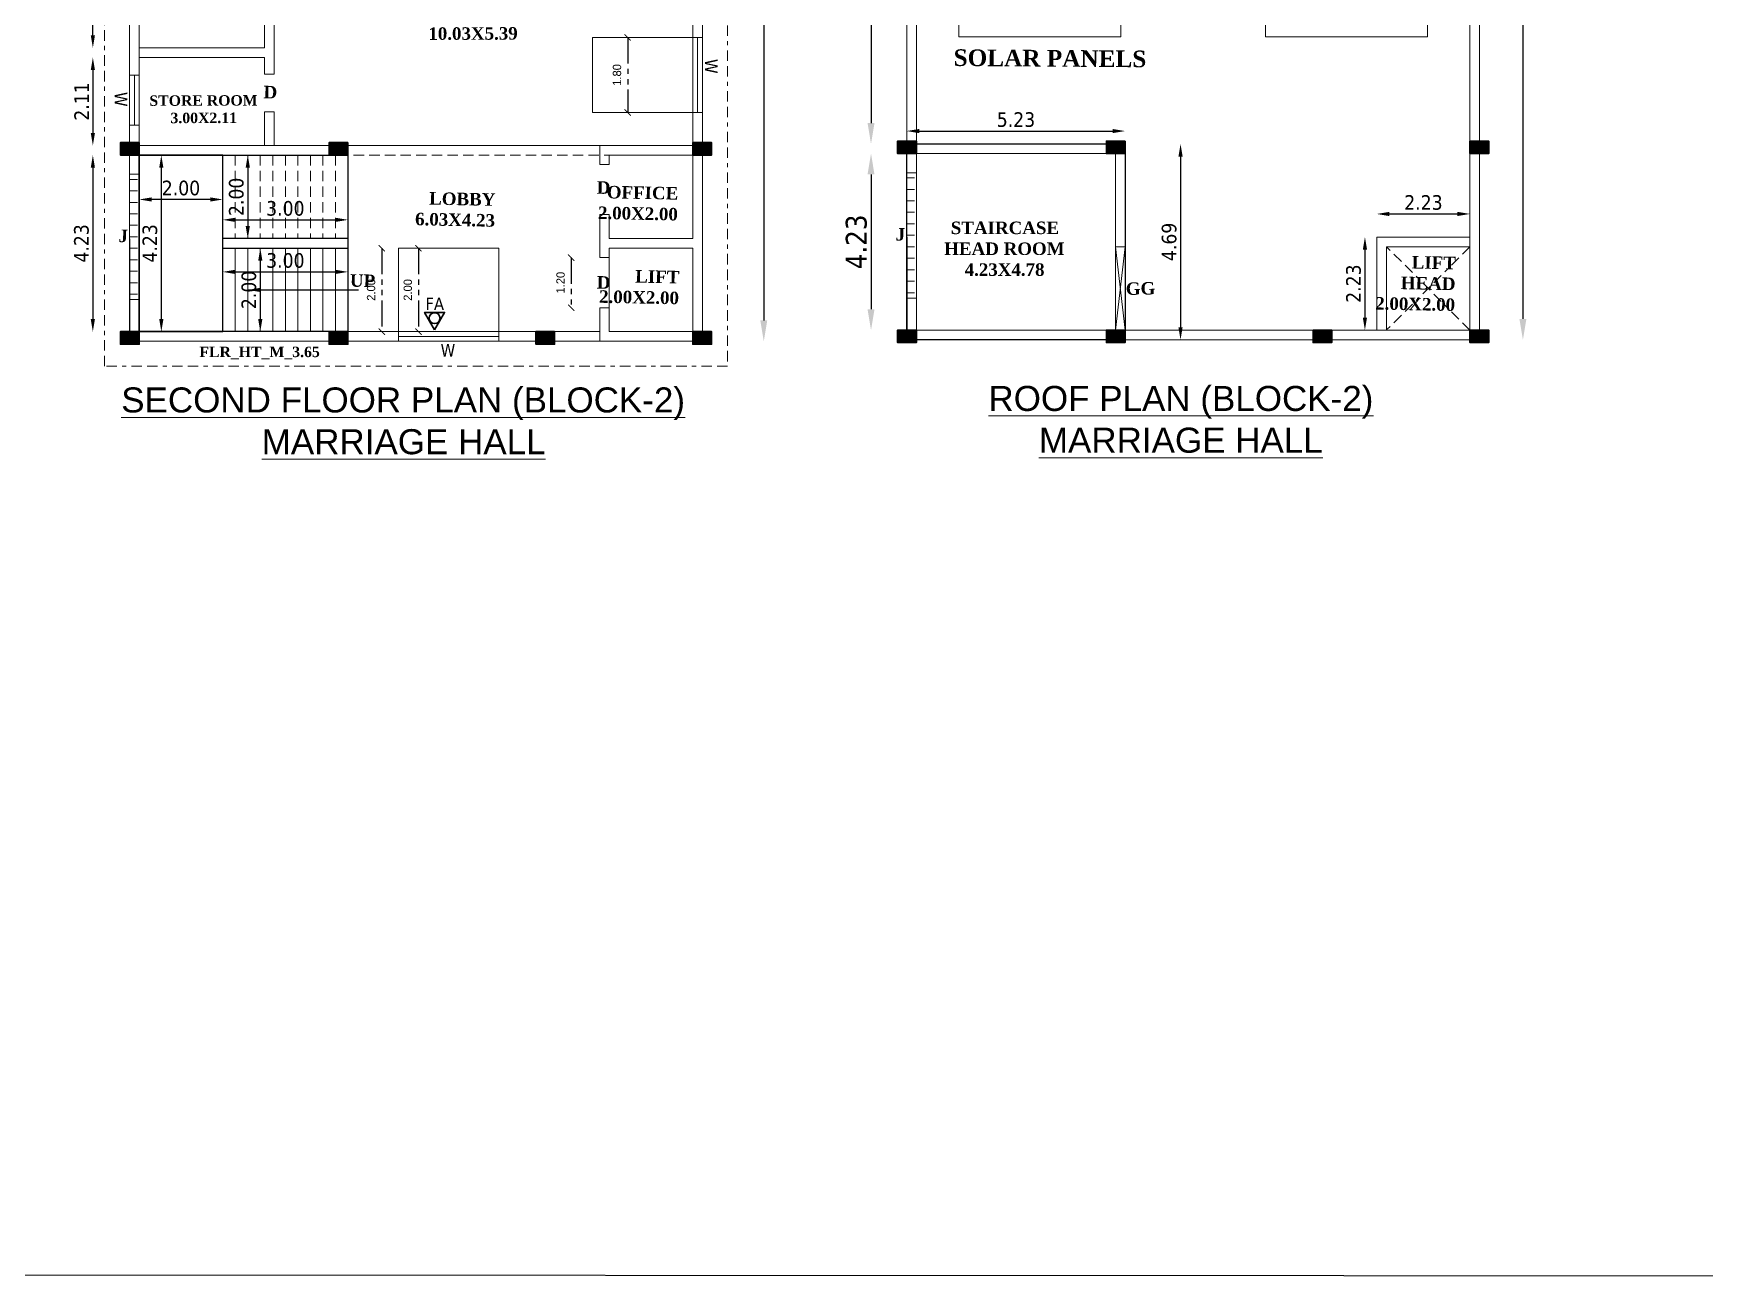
# Model space of a CAD drawing. Header units: metres. Extents: x -44 to 239, y -4 to 219.
# Drawn here: x 119.04 to 159.07, y -3.67 to 26.14 of the extents above; entities that cross this region are included whole.
import ezdxf

# ---------------------------------------------------------------- set-up
doc = ezdxf.new("R2010")
doc.units = ezdxf.units.M
doc.header["$MEASUREMENT"] = 0
for name, pattern in [('001- GROUND FLOOR PLAN$0$HIDDEN', [0.375, 0.25, -0.125]), ('BORDER2', [0.875, 0.25, -0.125, 0.25, -0.125, 0, -0.125]), ('HIDDEN2', [4.7625, 3.175, -1.5875]), ('PHANTOM2', [1.25, 0.625, -0.125, 0.125, -0.125, 0.125, -0.125])]:
    doc.linetypes.add(name, pattern=pattern)
for name, color, linetype in [('0 @ 1', 7, 'Continuous'), ('BLK_2_FLR_2_BLT_UP_AREA', 8, 'Continuous'), ('BLK_2_FLR_2_CARPET_AREA', 8, 'Continuous'), ('BLK_2_FLR_2_EXIT_WIDTH_DOOR', 2, 'Continuous'), ('BLK_2_FLR_2_ROOF_AREA', 54, 'Continuous'), ('BLK_2_FLR_2_STAIR_1', 7, 'Continuous'), ('BLK_2_FLR_2_STAIR_1_FLIGHT_1', 7, 'Continuous'), ('BLK_2_FLR_2_STAIR_1_FLIGHT_1 @ 1', 7, 'Continuous'), ('BLK_2_FLR_2_STAIR_1_FLIGHT_2', 7, 'Continuous'), ('BLK_2_FLR_2_STAIR_1_FLIGHT_2 @ 1', 7, 'Continuous'), ('BLK_2_FLR_2_STAIR_1_LANDING_1', 7, 'Continuous'), ('BLK_2_FLR_2_STAIR_1_LANDING_1 @ 1', 7, 'Continuous'), ('BLK_2_STAIR_HEADROOM', 7, 'Continuous'), ('BLK_2_STAIR_HEADROOM @ 1', 7, 'Continuous'), ('L', 7, 'Continuous'), ('SHEET_1', 6, 'Continuous')]:
    doc.layers.add(name, color=color, linetype=linetype)
for name, color, linetype, lineweight in [('A-Column RCC', 6, 'Continuous', 30), ('A-Hatch Concrete-TC', 253, 'Continuous', 0), ('BLK_2_FLR_0_LIFT_2', 30, 'Continuous', 0), ('BLK_2_FLR_2_ROOM_1', 2, 'Continuous', 0), ('BLK_2_FLR_2_ROOM_1_LIGHT_VENTILATION_1', 232, 'Continuous', 0), ('FLOOR01', 7, 'Continuous', 30), ('SOLAR_PANEL', 3, 'Continuous', 0)]:
    doc.layers.add(name, color=color, linetype=linetype, lineweight=lineweight)
doc.styles.add('CODE', font='tahoma.ttf')
doc.styles.add('MtXpl_Times_New_Roma', font='timesbd.ttf')
doc.styles.add('PROJECT', font='timesbd.ttf', dxfattribs={"height": 60})
doc.styles.get("Standard").update_dxf_attribs({"font": 'arial.ttf'})
doc.styles.add('USA TEXT', font='GOTHIC.TTF')
doc.dimstyles.new('1-100-ED', dxfattribs={"dimtxt": 0.2, "dimasz": 0.15, "dimexe": 0.18, "dimexo": 0.0625, "dimgap": 0.15, "dimtad": 1, "dimzin": 0, "dimdsep": 46, "dimtxsty": 'USA TEXT', "dimblk": 'ARCHTICK', "dimcen": 0.1, "dimse1": 1, "dimse2": 1, "dimclrd": 256, "dimclrt": 256, "dimadec": 0, "dimazin": 0, "dimtfac": 1, "dimtofl": 0, "dimtmove": 0, "dimatfit": 3, "dimldrblk": 'ARCHTICK', "dimfxl": 0, "dimtolj": 1, "dimtzin": 0, "dimarcsym": 0})
doc.dimstyles.new('OUTER', dxfattribs={"dimscale": 0, "dimtxt": 0.35, "dimasz": 0.3, "dimexe": 0.18, "dimexo": 0.0625, "dimgap": 0.09, "dimtad": 1, "dimzin": 0, "dimdsep": 46, "dimtxsty": 'CODE', "dimcen": 0.09, "dimse1": 1, "dimse2": 1, "dimclrd": 256, "dimclrt": 1, "dimadec": 0, "dimazin": 0, "dimtfac": 1, "dimtofl": 0, "dimtmove": 2, "dimatfit": 3, "dimfxl": 0, "dimtolj": 1, "dimtzin": 0, "dimarcsym": 0})

# ---------------------------------------------------------------- blocks, each defined once
blk = doc.blocks.new('cq')
at = {"layer": 'A-Hatch Concrete-TC'}
h = blk.add_hatch(dxfattribs=at)
h.set_pattern_fill('ANSI31', scale=0.01, angle=90)
h.set_pattern_definition([(135, (0, 0), (-0.00088388347648, -0.00088388347648), [])])
h.paths.add_polyline_path([(8280.033, -864.633), (8280.033, -864.333), (8279.583, -864.333), (8279.583, -864.633)])
at = {"layer": 'A-Column RCC', "color": 7}
blk.add_lwpolyline([(8280.033, -864.633), (8280.033, -864.333), (8279.583, -864.333), (8279.583, -864.633)], close=True, dxfattribs=at)
blk = doc.blocks.new('*D1026')
at = {"lineweight": -2, "ltscale": 2}
blk.add_line((136.532, 69.481), (136.532, 19.264), dxfattribs=at)
at = {"ltscale": 2}
for points in [[(136.449, 69.481), (136.615, 69.481), (136.532, 69.981)], [(136.449, 19.264), (136.615, 19.264), (136.532, 18.764)]]:
    blk.add_solid(points, dxfattribs=at)
at = {"layer": 'Defpoints', "color": 0, "ltscale": 2}
for p in [(129.665, 69.981), (129.075, 18.764), (136.532, 18.764)]:
    blk.add_point(p, dxfattribs=at)
at = {"color": 1, "lineweight": 20, "ltscale": 2, "insert": (136.182, 44.373), "char_height": 0.5, "attachment_point": 5, "rotation": 90, "style": 'CODE'}
blk.add_mtext('\\A1;51.22', dxfattribs=at)
blk = doc.blocks.new('*D1028')
at = {"lineweight": -2}
blk.add_line((120.461, 25.264), (120.461, 23.754), dxfattribs=at)
for points in [[(120.411, 25.264), (120.511, 25.264), (120.461, 25.564)], [(120.411, 23.754), (120.511, 23.754), (120.461, 23.454)]]:
    blk.add_solid(points)
at = {"layer": 'Defpoints', "color": 0}
for p in [(121.572, 25.564), (120.461, 23.454), (121.572, 23.454)]:
    blk.add_point(p, dxfattribs=at)
at = {"color": 1, "lineweight": 20, "insert": (120.193, 24.509), "char_height": 0.35, "attachment_point": 5, "rotation": 90, "style": 'CODE'}
blk.add_mtext('\\A1;2.11', dxfattribs=at)
blk = doc.blocks.new('*D1029')
at = {"lineweight": -2}
blk.add_line((120.461, 26.094), (120.461, 28.359), dxfattribs=at)
for points in [[(120.411, 28.359), (120.511, 28.359), (120.461, 28.659)], [(120.411, 26.094), (120.511, 26.094), (120.461, 25.794)]]:
    blk.add_solid(points)
at = {"layer": 'Defpoints', "color": 0}
for p in [(120.461, 28.659), (121.572, 28.659), (121.572, 25.794)]:
    blk.add_point(p, dxfattribs=at)
at = {"color": 1, "lineweight": 20, "insert": (120.188, 27.227), "char_height": 0.35, "attachment_point": 5, "rotation": 90, "style": 'CODE'}
blk.add_mtext('\\A1;2.87', dxfattribs=at)
blk = doc.blocks.new('*D1054')
at = {"lineweight": -2}
blk.add_line((120.461, 22.924), (120.461, 19.294), dxfattribs=at)
for points in [[(120.411, 22.924), (120.511, 22.924), (120.461, 23.224)], [(120.411, 19.294), (120.511, 19.294), (120.461, 18.994)]]:
    blk.add_solid(points)
at = {"layer": 'Defpoints', "color": 0}
for p in [(121.342, 23.224), (120.461, 18.994), (121.342, 18.994)]:
    blk.add_point(p, dxfattribs=at)
at = {"color": 1, "lineweight": 20, "insert": (120.189, 21.109), "char_height": 0.35, "attachment_point": 5, "rotation": 90, "style": 'CODE'}
blk.add_mtext('\\A1;4.23', dxfattribs=at)
blk = doc.blocks.new('*D1056')
at = {"lineweight": -2, "ltscale": 2}
blk.add_line((154.716, 69.517), (154.716, 19.3), dxfattribs=at)
at = {"ltscale": 2}
for points in [[(154.633, 69.517), (154.8, 69.517), (154.716, 70.017)], [(154.633, 19.3), (154.8, 19.3), (154.716, 18.8)]]:
    blk.add_solid(points, dxfattribs=at)
at = {"layer": 'Defpoints', "color": 0, "ltscale": 2}
for p in [(153.678, 70.017), (147.691, 18.8), (154.716, 18.8)]:
    blk.add_point(p, dxfattribs=at)
at = {"color": 1, "lineweight": 20, "ltscale": 2, "insert": (154.366, 44.409), "char_height": 0.5, "attachment_point": 5, "rotation": 90, "style": 'CODE'}
blk.add_mtext('\\A1;51.22', dxfattribs=at)
blk = doc.blocks.new('*D1061')
at = {"lineweight": -2, "ltscale": 2}
blk.add_line((139.101, 64.827), (139.101, 23.99), dxfattribs=at)
at = {"ltscale": 2}
for points in [[(139.018, 64.827), (139.184, 64.827), (139.101, 65.327)], [(139.018, 23.99), (139.184, 23.99), (139.101, 23.49)]]:
    blk.add_solid(points, dxfattribs=at)
at = {"layer": 'Defpoints', "color": 0, "ltscale": 2}
for p in [(141.931, 65.327), (139.101, 23.49), (141.931, 23.49)]:
    blk.add_point(p, dxfattribs=at)
at = {"color": 1, "lineweight": 20, "ltscale": 2, "insert": (138.75, 44.409), "char_height": 0.5, "attachment_point": 5, "rotation": 90, "style": 'CODE'}
blk.add_mtext('\\A1;41.84', dxfattribs=at)
blk = doc.blocks.new('*D1062')
at = {"lineweight": -2, "ltscale": 2}
blk.add_line((139.101, 22.76), (139.101, 19.53), dxfattribs=at)
at = {"ltscale": 2}
for points in [[(139.018, 22.76), (139.184, 22.76), (139.101, 23.26)], [(139.018, 19.53), (139.184, 19.53), (139.101, 19.03)]]:
    blk.add_solid(points, dxfattribs=at)
at = {"layer": 'Defpoints', "color": 0, "ltscale": 2}
for p in [(140.719, 23.26), (139.101, 19.03), (140.719, 19.03)]:
    blk.add_point(p, dxfattribs=at)
at = {"color": 1, "lineweight": 20, "ltscale": 2, "insert": (138.751, 21.145), "char_height": 0.5, "attachment_point": 5, "rotation": 90, "style": 'CODE'}
blk.add_mtext('\\A1;4.23', dxfattribs=at)
blk = doc.blocks.new('*D1084')
at = {"layer": 'BLK_2_STAIR_HEADROOM', "lineweight": -2}
blk.add_line((140.258, 23.8), (144.888, 23.8), dxfattribs=at)
at = {"layer": 'BLK_2_STAIR_HEADROOM'}
for points in [[(140.258, 23.85), (140.258, 23.75), (139.958, 23.8)], [(144.888, 23.85), (144.888, 23.75), (145.188, 23.8)]]:
    blk.add_solid(points, dxfattribs=at)
at = {"layer": 'Defpoints', "color": 0}
for p in [(145.188, 23.8), (139.958, 23.09), (145.188, 23.09)]:
    blk.add_point(p, dxfattribs=at)
at = {"layer": 'BLK_2_STAIR_HEADROOM', "color": 1, "insert": (142.573, 24.072), "char_height": 0.35, "attachment_point": 5, "style": 'CODE'}
blk.add_mtext('\\A1;5.23', dxfattribs=at)
blk = doc.blocks.new('*D1085')
at = {"layer": 'BLK_2_STAIR_HEADROOM', "lineweight": -2}
blk.add_line((146.515, 23.19), (146.515, 19.1), dxfattribs=at)
at = {"layer": 'BLK_2_STAIR_HEADROOM'}
for points in [[(146.465, 23.19), (146.565, 23.19), (146.515, 23.49)], [(146.465, 19.1), (146.565, 19.1), (146.515, 18.8)]]:
    blk.add_solid(points, dxfattribs=at)
at = {"layer": 'Defpoints', "color": 0}
for p in [(144.5, 23.49), (144.5, 18.8), (146.515, 18.8)]:
    blk.add_point(p, dxfattribs=at)
at = {"layer": 'BLK_2_STAIR_HEADROOM', "color": 1, "insert": (146.243, 21.145), "char_height": 0.35, "attachment_point": 5, "rotation": 90, "style": 'CODE'}
blk.add_mtext('\\A1;4.69', dxfattribs=at)
blk = doc.blocks.new('*D1089')
at = {"lineweight": -2}
blk.add_line((151.518, 21.814), (153.148, 21.814), dxfattribs=at)
for points in [[(151.518, 21.864), (151.518, 21.764), (151.218, 21.814)], [(153.148, 21.864), (153.148, 21.764), (153.448, 21.814)]]:
    blk.add_solid(points)
at = {"layer": 'Defpoints', "color": 0}
for p in [(153.448, 21.814), (151.218, 21.26), (153.448, 21.26)]:
    blk.add_point(p, dxfattribs=at)
at = {"color": 1, "insert": (152.333, 22.086), "char_height": 0.35, "attachment_point": 5, "style": 'CODE'}
blk.add_mtext('\\A1;2.23', dxfattribs=at)
blk = doc.blocks.new('*D1090')
at = {"lineweight": -2}
blk.add_line((150.932, 20.96), (150.932, 19.33), dxfattribs=at)
for points in [[(150.882, 20.96), (150.982, 20.96), (150.932, 21.26)], [(150.882, 19.33), (150.982, 19.33), (150.932, 19.03)]]:
    blk.add_solid(points)
at = {"layer": 'Defpoints', "color": 0}
for p in [(151.218, 21.26), (150.932, 19.03), (151.218, 19.03)]:
    blk.add_point(p, dxfattribs=at)
at = {"color": 1, "insert": (150.66, 20.145), "char_height": 0.35, "attachment_point": 5, "rotation": 90, "style": 'CODE'}
blk.add_mtext('\\A1;2.23', dxfattribs=at)
blk = doc.blocks.new('*D1116')
at = {"layer": 'BLK_2_FLR_2_STAIR_1_LANDING_1', "lineweight": -2}
blk.add_line((123.272, 22.161), (121.872, 22.161), dxfattribs=at)
at = {"layer": 'BLK_2_FLR_2_STAIR_1_LANDING_1'}
for points in [[(121.872, 22.211), (121.872, 22.111), (121.572, 22.161)], [(123.272, 22.211), (123.272, 22.111), (123.572, 22.161)]]:
    blk.add_solid(points, dxfattribs=at)
at = {"layer": 'Defpoints', "color": 0}
for p in [(121.572, 22.161), (121.572, 21.109), (123.572, 21.109)]:
    blk.add_point(p, dxfattribs=at)
at = {"layer": 'BLK_2_FLR_2_STAIR_1_LANDING_1', "color": 1, "insert": (122.572, 22.433), "char_height": 0.35, "attachment_point": 5, "style": 'CODE'}
blk.add_mtext('\\A1;2.00', dxfattribs=at)
blk = doc.blocks.new('*D1117')
at = {"layer": 'BLK_2_FLR_2_STAIR_1_LANDING_1', "lineweight": -2}
blk.add_line((122.101, 22.924), (122.101, 19.294), dxfattribs=at)
at = {"layer": 'BLK_2_FLR_2_STAIR_1_LANDING_1'}
for points in [[(122.051, 22.924), (122.151, 22.924), (122.101, 23.224)], [(122.051, 19.294), (122.151, 19.294), (122.101, 18.994)]]:
    blk.add_solid(points, dxfattribs=at)
at = {"layer": 'Defpoints', "color": 0}
for p in [(121.862, 23.224), (121.862, 18.994), (122.101, 18.994)]:
    blk.add_point(p, dxfattribs=at)
at = {"layer": 'BLK_2_FLR_2_STAIR_1_LANDING_1', "color": 1, "insert": (121.829, 21.109), "char_height": 0.35, "attachment_point": 5, "rotation": 90, "style": 'CODE'}
blk.add_mtext('\\A1;4.23', dxfattribs=at)
blk = doc.blocks.new('*D1118')
at = {"layer": 'BLK_2_FLR_2_STAIR_1_FLIGHT_2', "lineweight": -2}
blk.add_line((123.872, 21.673), (126.272, 21.673), dxfattribs=at)
at = {"layer": 'BLK_2_FLR_2_STAIR_1_FLIGHT_2'}
for points in [[(123.872, 21.723), (123.872, 21.623), (123.572, 21.673)], [(126.272, 21.723), (126.272, 21.623), (126.572, 21.673)]]:
    blk.add_solid(points, dxfattribs=at)
at = {"layer": 'Defpoints', "color": 0}
for p in [(123.572, 21.936), (126.572, 21.936), (126.572, 21.673)]:
    blk.add_point(p, dxfattribs=at)
at = {"layer": 'BLK_2_FLR_2_STAIR_1_FLIGHT_2', "color": 1, "insert": (125.072, 21.945), "char_height": 0.35, "attachment_point": 5, "style": 'CODE'}
blk.add_mtext('\\A1;3.00', dxfattribs=at)
blk = doc.blocks.new('*D1119')
at = {"layer": 'BLK_2_FLR_2_STAIR_1_FLIGHT_2', "lineweight": -2}
blk.add_line((124.172, 22.924), (124.172, 21.524), dxfattribs=at)
at = {"layer": 'BLK_2_FLR_2_STAIR_1_FLIGHT_2'}
for points in [[(124.122, 22.924), (124.222, 22.924), (124.172, 23.224)], [(124.122, 21.524), (124.222, 21.524), (124.172, 21.224)]]:
    blk.add_solid(points, dxfattribs=at)
at = {"layer": 'Defpoints', "color": 0}
for p in [(123.872, 23.224), (123.872, 21.224), (124.172, 21.224)]:
    blk.add_point(p, dxfattribs=at)
at = {"layer": 'BLK_2_FLR_2_STAIR_1_FLIGHT_2', "color": 1, "insert": (123.899, 22.224), "char_height": 0.35, "attachment_point": 5, "rotation": 90, "style": 'CODE'}
blk.add_mtext('\\A1;2.00', dxfattribs=at)
blk = doc.blocks.new('*D1120')
at = {"layer": 'BLK_2_FLR_2_STAIR_1_FLIGHT_1', "lineweight": -2}
blk.add_line((123.872, 20.426), (126.272, 20.426), dxfattribs=at)
at = {"layer": 'BLK_2_FLR_2_STAIR_1_FLIGHT_1'}
for points in [[(123.872, 20.476), (123.872, 20.376), (123.572, 20.426)], [(126.272, 20.476), (126.272, 20.376), (126.572, 20.426)]]:
    blk.add_solid(points, dxfattribs=at)
at = {"layer": 'Defpoints', "color": 0}
for p in [(123.572, 20.599), (126.572, 20.599), (126.572, 20.426)]:
    blk.add_point(p, dxfattribs=at)
at = {"layer": 'BLK_2_FLR_2_STAIR_1_FLIGHT_1', "color": 1, "insert": (125.072, 20.698), "char_height": 0.35, "attachment_point": 5, "style": 'CODE'}
blk.add_mtext('\\A1;3.00', dxfattribs=at)
blk = doc.blocks.new('*D1121')
at = {"layer": 'BLK_2_FLR_2_STAIR_1_FLIGHT_1', "lineweight": -2}
blk.add_line((124.472, 20.694), (124.472, 19.294), dxfattribs=at)
at = {"layer": 'BLK_2_FLR_2_STAIR_1_FLIGHT_1'}
for points in [[(124.422, 20.694), (124.522, 20.694), (124.472, 20.994)], [(124.422, 19.294), (124.522, 19.294), (124.472, 18.994)]]:
    blk.add_solid(points, dxfattribs=at)
at = {"layer": 'Defpoints', "color": 0}
for p in [(124.172, 20.994), (124.172, 18.994), (124.472, 18.994)]:
    blk.add_point(p, dxfattribs=at)
at = {"layer": 'BLK_2_FLR_2_STAIR_1_FLIGHT_1', "color": 1, "insert": (124.199, 19.994), "char_height": 0.35, "attachment_point": 5, "rotation": 90, "style": 'CODE'}
blk.add_mtext('\\A1;2.00', dxfattribs=at)
blk = doc.blocks.new('_ArchTick')
at = {"color": 0, "linetype": 'ByBlock', "const_width": 0.15}
blk.add_lwpolyline([(-0.5, -0.5), (0.5, 0.5)], dxfattribs=at)
blk = doc.blocks.new('*D492')
at = {"layer": 'BLK_2_FLR_2_EXIT_WIDTH_DOOR', "color": 2, "linetype": 'PHANTOM2', "lineweight": -2}
blk.add_line((127.382, 20.994), (127.382, 18.994), dxfattribs=at)
at = {"layer": 'Defpoints', "color": 0}
for p in [(126.572, 20.994), (126.572, 18.994), (127.382, 18.994)]:
    blk.add_point(p, dxfattribs=at)
at = {"layer": 'BLK_2_FLR_2_EXIT_WIDTH_DOOR', "color": 2, "lineweight": -2, "xscale": 0.15, "yscale": 0.15, "zscale": 0.15}
for p, rotation in [((127.382, 20.994), 90), ((127.382, 18.994), 270)]:
    blk.add_blockref('_ArchTick', p, dxfattribs=dict(at, rotation=rotation))
at = {"layer": 'BLK_2_FLR_2_EXIT_WIDTH_DOOR', "color": 2, "insert": (127.127, 19.994), "char_height": 0.2, "attachment_point": 5, "rotation": 90, "style": 'USA TEXT'}
blk.add_mtext('\\A1;2.00', dxfattribs=at)
blk = doc.blocks.new('*D493')
at = {"layer": 'BLK_2_FLR_2_EXIT_WIDTH_DOOR', "color": 2, "linetype": 'PHANTOM2', "lineweight": -2}
blk.add_line((131.92, 20.768), (131.92, 19.568), dxfattribs=at)
at = {"layer": 'Defpoints', "color": 0}
for p in [(132.602, 20.768), (131.92, 19.568), (132.602, 19.568)]:
    blk.add_point(p, dxfattribs=at)
at = {"layer": 'BLK_2_FLR_2_EXIT_WIDTH_DOOR', "color": 2, "lineweight": -2, "xscale": 0.15, "yscale": 0.15, "zscale": 0.15}
for p, rotation in [((131.92, 20.768), 90), ((131.92, 19.568), 270)]:
    blk.add_blockref('_ArchTick', p, dxfattribs=dict(at, rotation=rotation))
at = {"layer": 'BLK_2_FLR_2_EXIT_WIDTH_DOOR', "color": 2, "insert": (131.665, 20.168), "char_height": 0.2, "attachment_point": 5, "rotation": 90, "style": 'USA TEXT'}
blk.add_mtext('\\A1;1.20', dxfattribs=at)
blk = doc.blocks.new('*D697')
at = {"layer": 'BLK_2_FLR_2_ROOM_1_LIGHT_VENTILATION_1', "linetype": 'PHANTOM2', "lineweight": -2}
blk.add_line((128.261, 20.994), (128.261, 18.994), dxfattribs=at)
at = {"layer": 'Defpoints', "color": 0}
for p in [(128.184, 20.994), (128.184, 18.994), (128.261, 18.994)]:
    blk.add_point(p, dxfattribs=at)
at = {"layer": 'BLK_2_FLR_2_ROOM_1_LIGHT_VENTILATION_1', "lineweight": -2, "xscale": 0.15, "yscale": 0.15, "zscale": 0.15}
for p, rotation in [((128.261, 20.994), 90), ((128.261, 18.994), 270)]:
    blk.add_blockref('_ArchTick', p, dxfattribs=dict(at, rotation=rotation))
at = {"layer": 'BLK_2_FLR_2_ROOM_1_LIGHT_VENTILATION_1', "insert": (128.006, 19.994), "char_height": 0.2, "attachment_point": 5, "rotation": 90, "style": 'USA TEXT'}
blk.add_mtext('\\A1;2.00', dxfattribs=at)
blk = doc.blocks.new('*D727')
at = {"layer": 'BLK_2_FLR_2_ROOM_1_LIGHT_VENTILATION_1', "linetype": 'PHANTOM2', "lineweight": -2}
blk.add_line((133.272, 26.044), (133.272, 24.244), dxfattribs=at)
at = {"layer": 'Defpoints', "color": 0}
for p in [(132.603, 26.044), (132.603, 24.244), (133.272, 24.244)]:
    blk.add_point(p, dxfattribs=at)
at = {"layer": 'BLK_2_FLR_2_ROOM_1_LIGHT_VENTILATION_1', "lineweight": -2, "xscale": 0.15, "yscale": 0.15, "zscale": 0.15}
for p, rotation in [((133.272, 26.044), 90), ((133.272, 24.244), 270)]:
    blk.add_blockref('_ArchTick', p, dxfattribs=dict(at, rotation=rotation))
at = {"layer": 'BLK_2_FLR_2_ROOM_1_LIGHT_VENTILATION_1', "insert": (133.017, 25.144), "char_height": 0.2, "attachment_point": 5, "rotation": 90, "style": 'USA TEXT'}
blk.add_mtext('\\A1;1.80', dxfattribs=at)

msp = doc.modelspace()

# ---------------------------------------------------------------- hatches: boundary and pattern name
at = {"lineweight": 20}
h = msp.add_hatch(dxfattribs=at)
h.set_pattern_fill('ANGLE')
h.set_pattern_definition([(0, (-1596.59855, 1616.54192), (0, 0.275), [0.2, -0.075]), (90, (-1596.59855, 1616.54192), (-0.275, 0), [0.2, -0.075])])
h.paths.add_polyline_path([(121.5717, 22.76361), (121.34247, 22.76361), (121.34584, 19.76361), (121.5717, 19.76361)])
h = msp.add_hatch(dxfattribs=at)
h.set_pattern_fill('ANGLE')
h.set_pattern_definition([(0, (-1577.98227, 1616.57795), (0, 0.275), [0.2, -0.075]), (90, (-1577.98227, 1616.57795), (-0.275, 0), [0.2, -0.075])])
h.paths.add_polyline_path([(140.18799, 22.79964), (139.95876, 22.79964), (139.96212, 19.79964), (140.18799, 19.79964)])

# ---------------------------------------------------------------- linework, layer by layer
at = {"color": 7, "lineweight": 20}
for p, q in [((121.5717, 29.97407), (121.5717, 23.45407)), ((124.5717, 25.79407), (124.5717, 29.00407)), ((124.8017, 25.15893), (124.8017, 28.77407)), ((134.8317, 26.04417), (135.0617, 26.04417)), ((121.5717, 25.79407), (124.5717, 25.79407)), ((121.5717, 25.56407), (124.5717, 25.56407)), ((124.5717, 25.15893), (124.5717, 25.56407)), ((121.5717, 25.13812), (121.3417, 25.13812)), ((124.5717, 25.15893), (124.8017, 25.15893)), ((124.5717, 23.45407), (124.5717, 24.25893)), ((124.5717, 24.25893), (124.8017, 24.25893)), ((124.8017, 23.45407), (124.8017, 24.25893)), ((134.8317, 24.24417), (135.0617, 24.24417)), ((121.5717, 23.93812), (121.3417, 23.93812)), ((121.5717, 23.45407), (121.3417, 23.45407)), ((121.3417, 23.45407), (121.3467, 18.99407)), ((121.5717, 18.99407), (121.5717, 23.22407)), ((132.8317, 22.99764), (132.8317, 23.22407)), ((132.8317, 23.22407), (134.8317, 23.22407)), ((132.8317, 22.99764), (132.8317, 23.22407)), ((140.18799, 23.4901), (139.95799, 23.4901)), ((139.95799, 23.4901), (139.96299, 19.0301)), ((140.18799, 19.0301), (140.18799, 23.2601)), ((144.95799, 23.4901), (144.95799, 19.0301)), ((145.18799, 23.4901), (145.18799, 19.0301)), ((132.6017, 22.99764), (132.8317, 22.99764)), ((121.34247, 22.76361), (121.5717, 22.76361)), ((139.95876, 22.79964), (140.18799, 22.79964)), ((132.6017, 21.79764), (132.8317, 21.79764)), ((132.8317, 21.22407), (132.8317, 21.79764)), ((144.95799, 21.0301), (145.18799, 21.0301)), ((144.95799, 21.0301), (145.18799, 19.0301)), ((145.18799, 21.0301), (144.95799, 19.0301)), ((132.6017, 20.76764), (132.8317, 20.76764)), ((121.34247, 19.76361), (121.5717, 19.76361)), ((139.95876, 19.79964), (140.18799, 19.79964)), ((132.6017, 19.56764), (132.8317, 19.56764)), ((127.7832, 18.99407), (127.7832, 18.76407)), ((130.1832, 18.99407), (130.1832, 18.76407)), ((126.1217, 18.76407), (121.5717, 18.76407)), ((144.73799, 18.8001), (140.18799, 18.8001))]:
    msp.add_line(p, q, dxfattribs=at)
at = {"color": 7, "linetype": 'HIDDEN2', "lineweight": 20}
for p, q in [((134.9467, 24.24417), (134.9467, 26.04417)), ((121.4567, 23.93812), (121.4567, 25.13812)), ((130.1832, 18.87907), (127.7832, 18.87907))]:
    msp.add_line(p, q, dxfattribs=at)
at = {"color": 7, "linetype": '001- GROUND FLOOR PLAN$0$HIDDEN', "lineweight": 20}
for p, q in [((121.5717, 23.45407), (134.8317, 23.45407)), ((134.8317, 23.22407), (121.5717, 23.22407))]:
    msp.add_line(p, q, dxfattribs=at)
at = {"color": 7, "linetype": 'BORDER2', "lineweight": 20}
for p, q in [((153.44799, 19.0301), (151.44799, 21.0301)), ((153.44799, 21.0301), (151.44799, 19.0301))]:
    msp.add_line(p, q, dxfattribs=at)
at = {"linetype": 'BORDER2', "lineweight": 20}
msp.add_lwpolyline([(120.7417, 18.16407), (120.7417, 70.58107), (135.6617, 70.58107), (135.6617, 18.16407)], close=True, dxfattribs=at)
at = {"color": 7, "lineweight": 20}
msp.add_lwpolyline([(140.18799, 19.0301), (140.18799, 69.7871), (153.44799, 69.7871), (153.44799, 19.0301)], close=True, dxfattribs=at)
for points in [[(134.8317, 67.52107), (134.8317, 21.22407)], [(124.5717, 23.45407), (121.5717, 23.45407)], [(126.5717, 23.22407), (121.5717, 23.22407)], [(126.5717, 23.45407), (124.8017, 23.45407)], [(132.6017, 22.99764), (132.6017, 23.45407), (134.8317, 23.45407)], [(145.18799, 23.4901), (140.18799, 23.4901)], [(145.18799, 23.2601), (140.18799, 23.2601)], [(132.6017, 21.22407), (132.6017, 21.79764)], [(132.6017, 20.76764), (132.6017, 21.22407)], [(132.8317, 21.22407), (134.8317, 21.22407)], [(151.21799, 19.0301), (151.21799, 21.2601), (153.44799, 21.2601)], [(132.8317, 20.76764), (132.8317, 20.99407), (134.8317, 20.99407), (134.8317, 18.99407), (132.8317, 18.99407), (132.8317, 19.56764)], [(151.44799, 19.0301), (151.44799, 21.0301), (153.44799, 21.0301), (153.44799, 19.0301), (151.44799, 19.0301), (151.44799, 19.60367)], [(132.6017, 18.76407), (132.6017, 19.56764)], [(132.6017, 18.99407), (121.5717, 18.99407)], [(144.73799, 19.0301), (140.18799, 19.0301)]]:
    msp.add_lwpolyline(points, dxfattribs=at)
at = {"lineweight": 35}
msp.add_lwpolyline([(128.64664, 19.0402), (128.88639, 19.45545), (128.4069, 19.45545)], close=True, dxfattribs=at)
msp.add_lwpolyline([(128.64664, 19.0402), (128.88639, 19.45545), (128.4069, 19.45545)], close=True, dxfattribs=at)
msp.add_circle((128.64664, 19.31703), 0.13114, dxfattribs=at)
msp.add_circle((128.64664, 19.31703), 0.13114, dxfattribs=at)
at = {"layer": 'BLK_2_FLR_0_LIFT_2'}
msp.add_lwpolyline([(134.8317, 20.99407), (132.8317, 20.99407), (132.8317, 18.99407), (134.8317, 18.99407)], close=True, dxfattribs=at)
at = {"layer": 'BLK_2_FLR_2_BLT_UP_AREA', "color": 8, "lineweight": 20}
msp.add_lwpolyline([(121.3417, 18.76407), (121.3417, 69.98107), (135.0617, 69.98107), (135.0617, 18.76407)], close=True, dxfattribs=at)
at = {"layer": 'BLK_2_FLR_2_CARPET_AREA', "color": 8, "lineweight": 20}
msp.add_lwpolyline([(132.6017, 67.52107), (134.8317, 67.52107), (134.8317, 29.00407), (134.8317, 23.45407), (121.5717, 23.45407), (121.5717, 65.29107), (126.5717, 65.29107), (126.5717, 69.75107), (132.6017, 69.75107)], close=True, dxfattribs=at)
at = {"layer": 'BLK_2_FLR_2_ROOF_AREA', "lineweight": 20}
msp.add_lwpolyline([(139.95799, 18.8001), (139.95799, 70.0171), (153.67799, 70.0171), (153.67799, 18.8001)], close=True, dxfattribs=at)
at = {"layer": 'BLK_2_FLR_2_ROOM_1'}
msp.add_lwpolyline([(132.6017, 67.52107), (134.8317, 67.52107), (134.8317, 29.00407), (134.8317, 23.45407), (121.5717, 23.45407), (121.5717, 65.29107), (126.5717, 65.29107), (126.5717, 69.75107), (132.6017, 69.75107)], close=True, dxfattribs=at)
at = {"layer": 'BLK_2_FLR_2_ROOM_1_LIGHT_VENTILATION_1', "color": 2}
for points in [[(132.4317, 24.24417), (134.8317, 24.24417), (134.8317, 26.04417), (132.4317, 26.04417)], [(127.7832, 18.99407), (130.1832, 18.99407), (130.1832, 20.99407), (127.7832, 20.99407)]]:
    msp.add_lwpolyline(points, close=True, dxfattribs=at)
at = {"layer": 'BLK_2_FLR_2_STAIR_1', "color": 1}
msp.add_lwpolyline([(121.5717, 23.22407), (126.5717, 23.22407), (126.5717, 18.99407), (121.5717, 18.99407)], close=True, dxfattribs=at)
at = {"layer": 'BLK_2_FLR_2_STAIR_1_FLIGHT_1', "color": 7, "lineweight": 20}
for p, q in [((123.8717, 20.99407), (123.8717, 18.99407)), ((124.1717, 20.99407), (124.1717, 18.99407)), ((124.4717, 20.99407), (124.4717, 18.99407)), ((124.7717, 20.99407), (124.7717, 18.99407)), ((125.0717, 20.99407), (125.0717, 18.99407)), ((125.3717, 20.99407), (125.3717, 18.99407)), ((125.6717, 20.99407), (125.6717, 18.99407)), ((125.9717, 20.99407), (125.9717, 18.99407)), ((126.2717, 20.99407), (126.2717, 18.99407))]:
    msp.add_line(p, q, dxfattribs=at)
at = {"layer": 'BLK_2_FLR_2_STAIR_1_FLIGHT_1'}
msp.add_lwpolyline([(123.5717, 20.99407), (126.5717, 20.99407), (126.5717, 18.99407), (123.5717, 18.99407)], close=True, dxfattribs=at)
at = {"layer": 'BLK_2_FLR_2_STAIR_1_FLIGHT_2', "color": 7, "linetype": '001- GROUND FLOOR PLAN$0$HIDDEN', "lineweight": 20}
for p, q in [((123.8717, 23.22407), (123.8717, 21.22407)), ((124.1717, 23.22407), (124.1717, 21.22407)), ((124.4717, 23.22407), (124.4717, 21.22407)), ((124.7717, 23.22407), (124.7717, 21.22407)), ((125.0717, 23.22407), (125.0717, 21.22407)), ((125.3717, 23.22407), (125.3717, 21.22407)), ((125.6717, 23.22407), (125.6717, 21.22407)), ((125.9717, 23.22407), (125.9717, 21.22407)), ((126.2717, 23.22407), (126.2717, 21.22407))]:
    msp.add_line(p, q, dxfattribs=at)
at = {"layer": 'BLK_2_FLR_2_STAIR_1_FLIGHT_2'}
msp.add_lwpolyline([(126.5717, 21.22407), (123.5717, 21.22407), (123.5717, 23.22407), (126.5717, 23.22407)], close=True, dxfattribs=at)
at = {"layer": 'BLK_2_FLR_2_STAIR_1_LANDING_1'}
msp.add_lwpolyline([(123.5717, 23.22407), (121.5717, 23.22407), (121.5717, 18.99407), (123.5717, 18.99407)], close=True, dxfattribs=at)
at = {"layer": 'BLK_2_STAIR_HEADROOM', "color": 1}
msp.add_lwpolyline([(139.95799, 23.4901), (145.18799, 23.4901), (145.18799, 18.8001), (139.95799, 18.8001)], close=True, dxfattribs=at)
at = {"layer": 'SHEET_1', "color": 6}
msp.add_lwpolyline([(-43.94967, 218.74522), (239.12805, 218.61655), (238.8898, -3.66643), (-44.18793, -3.53776)], close=True, dxfattribs=at)
at = {"layer": 'SOLAR_PANEL', "color": 3, "lineweight": 20}
for points in [[(141.20468, 33.05902), (141.20469, 26.05902), (145.08699, 26.05903), (145.08698, 33.05903)], [(152.4313, 33.05902), (152.43128, 26.05902), (148.54899, 26.05903), (148.549, 33.05903)]]:
    msp.add_lwpolyline(points, close=True, dxfattribs=at)

# ---------------------------------------------------------------- block references
at = {"color": 7, "lineweight": 20, "xscale": -1, "rotation": 180}
for p in [(-8158.46162, -841.10845), (-8153.46162, -841.10845), (-8139.84534, -841.07242), (-8134.84534, -841.07242), (-8158.46162, -845.63845), (-8153.46162, -845.63845), (-8139.84534, -845.60242), (-8134.84534, -845.60242)]:
    msp.add_blockref('cq', p, dxfattribs=at)
at = {"color": 7, "lineweight": 20, "rotation": 180}
for p in [(8414.86502, -841.10845), (8433.48131, -841.07242), (8411.10502, -845.63845), (8414.86502, -845.63845), (8429.72131, -845.60242), (8433.48131, -845.60242)]:
    msp.add_blockref('cq', p, dxfattribs=at)

# ---------------------------------------------------------------- texts
at = {"color": 7, "lineweight": 20, "style": 'MtXpl_Times_New_Roma'}
for s, rotation, p in [('D', 358.871089, (124.54705, 24.58553)), ('D', 358.871089, (132.52868, 22.29926)), ('J', 358.871089, (121.07333, 21.14153)), ('J', 358.871089, (139.68962, 21.17756)), ('UP', 358.871089, (126.6168, 20.0723)), ('D', 358.871089, (132.52993, 20.0265)), ('GG', 1.128911, (145.20721, 19.87235))]:
    msp.add_text(s, height=0.3, rotation=rotation, dxfattribs=at).set_placement(p)
at = {"lineweight": 35, "style": 'CODE'}
msp.add_text('FA', height=0.3, dxfattribs=at).set_placement((128.42754, 19.51202))
at = {"color": 7, "lineweight": 20, "style": 'MtXpl_Times_New_Roma'}
for s, insert, char_height, width, attachment_point, rotation in [('{\\W1.220247; }RECEPTION AREA\\P{\\W9.977083; }10.03X5.39', (127.36772, 25.97367), 0.3, 4.2657949, 7, 0.182444), ('{\\W9.477969; }STORE ROOM\\P{\\W7.40158;  }3.00X2.11', (120.92288, 23.97824), 0.25, 4.2657949, 7, 0.182444), ('OFFICE\\P2.00X2.00', (134.47099, 21.64974), 0.3, 1.2966712, 9, 358.871089), ('LOBBY\\P6.03X4.23', (130.09073, 21.50048), 0.3, 1.2966712, 9, 358.871089), ('LIFT\\P2.00X2.00', (134.49778, 19.64283), 0.3, 1.2966712, 9, 358.871089)]:
    msp.add_mtext(s, dxfattribs=dict(at, insert=insert, char_height=char_height, width=width, attachment_point=attachment_point, rotation=rotation))
at = {"lineweight": 35, "insert": (140.59468, 21.63121), "char_height": 0.3, "width": 3.3151772, "attachment_point": 1, "style": 'CODE'}
msp.add_mtext('{\\fTimes New Roman|b1|i0|c0|p18;\\W3.68068; \\W1;STAIRCASE  \\P{\\W2.292009; }HEAD ROOM  \\P{\\W6.611345; }4.23X4.78}', dxfattribs=at)
at = {"color": 7, "lineweight": 20, "insert": (153.11407, 20.78758), "char_height": 0.3, "width": 1.2966712, "attachment_point": 3, "rotation": 358.871089}
msp.add_mtext('{\\fTimes New Roman|b1|i0|c0|p18;LIFT\\PHEAD\\P2.00X2.00}', dxfattribs=at)
at = {"color": 7, "lineweight": 20, "char_height": 0.6, "width": 27.7116762, "attachment_point": 1}
for s, insert in [('{\\W7.661;\\L    \\W1;SECOND FLOOR PLAN (BLOCK-2)\\P\\W9.01896;     \\W1;MARRIAGE HALL}', (114.00527, 17.65818)), ('{\\W9.97624;\\L    \\W1;ROOF PLAN (BLOCK-2)\\P\\W9.01896;     \\W1;MARRIAGE HALL}', (132.62156, 17.69421))]:
    msp.add_mtext(s, dxfattribs=dict(at, insert=insert))
at = {"layer": 'BLK_2_FLR_2_STAIR_1', "color": 1, "insert": (123.01262, 18.63463), "char_height": 0.25, "width": 2.5822321, "attachment_point": 1, "style": 'MtXpl_Times_New_Roma'}
msp.add_mtext('FLR_HT_M_3.65', dxfattribs=at)
at = {"layer": 'FLOOR01', "color": 7, "lineweight": 20, "style": 'CODE'}
for p in [(135.12442, 25.52679), (120.98456, 24.73579)]:
    msp.add_text('W', height=0.3, rotation=270, dxfattribs=at).set_placement(p)
msp.add_text('W', height=0.3, dxfattribs=at).set_placement((128.79121, 18.399))
at = {"layer": 'L', "color": 7, "lineweight": 20, "insert": (145.69684, 25.72731), "char_height": 0.4, "width": 5.7246576, "attachment_point": 3, "rotation": 359.602408, "style": 'PROJECT'}
msp.add_mtext('SOLAR PANELS', dxfattribs=at)

# ---------------------------------------------------------------- dimensions: what is measured, and where the dimension line sits
at = {"layer": '0 @ 1', "color": 7, "lineweight": 20, "ltscale": 2}
for base, p1, p2, picture, middle in [((136.53192, 18.76407), (129.66547, 69.98107), (129.07468, 18.76407), '*D1026', (136.18151, 44.37257)), ((154.7162, 18.8001), (153.67799, 70.0171), (147.69097, 18.8001), '*D1056', (154.36579, 44.4086))]:
    dim = msp.add_linear_dim(base=base, p1=p1, p2=p2, angle=90, dimstyle='OUTER', override={"dimscale": 1, "dimtxt": 0.5, "dimasz": 0.5, "dimtad": 3, "dimtix": 0, "dimtofl": 0, "dimtmove": 2, "dimatfit": 3}, dxfattribs=at)
    dim.commit()
    dim.dimension.update_dxf_attribs({"geometry": picture, "text_midpoint": middle})
for p1, p2, distance, picture, middle in [((141.93092, 65.3271), (141.93092, 23.4901), -2.82989, '*D1061', (138.74962, 44.4086)), ((140.71897, 23.2601), (140.71897, 19.0301), -1.61793, '*D1062', (138.75063, 21.1451))]:
    dim = msp.add_aligned_dim(p1=p1, p2=p2, distance=distance, dimstyle='OUTER', override={"dimscale": 1, "dimtxt": 0.5, "dimasz": 0.5, "dimtad": 3, "dimtix": 0, "dimtofl": 0, "dimtmove": 2, "dimatfit": 3}, dxfattribs=at)
    dim.commit()
    dim.dimension.update_dxf_attribs({"geometry": picture, "text_midpoint": middle})
at = {"layer": '0 @ 1', "color": 7, "lineweight": 20}
for base, p1, p2, picture, middle in [((120.4614579595, 28.659073191), (121.5716991962, 25.794073191), (121.5716991962, 28.659073191), '*D1029', (120.1884660186, 27.226573191)), ((120.46146, 23.45407), (121.5717, 25.56407), (121.5717, 23.45407), '*D1028', (120.19281, 24.50907)), ((120.46146, 18.99407), (121.34196, 23.22407), (121.3417, 18.99407), '*D1054', (120.18917, 21.10907))]:
    dim = msp.add_linear_dim(base=base, p1=p1, p2=p2, angle=90, dimstyle='OUTER', override={"dimscale": 1, "dimtix": 0, "dimtofl": 0, "dimtmove": 2, "dimatfit": 3}, dxfattribs=at)
    dim.commit()
    dim.dimension.update_dxf_attribs({"geometry": picture, "text_midpoint": middle})
at = {"layer": '0 @ 1'}
dim = msp.add_linear_dim(base=(153.44799, 21.81411), p1=(151.21799, 21.2601), p2=(153.44799, 21.2601), dimstyle='OUTER', override={"dimscale": 1, "dimtix": 0, "dimtofl": 0, "dimtmove": 2, "dimatfit": 3}, dxfattribs=at)
dim.commit()
dim.dimension.update_dxf_attribs({"geometry": '*D1089', "text_midpoint": (152.33299, 22.0864)})
dim = msp.add_linear_dim(base=(150.93244, 19.0301), p1=(151.21799, 21.2601), p2=(151.21799, 19.0301), angle=90, dimstyle='OUTER', override={"dimscale": 1, "dimtix": 0, "dimtofl": 0, "dimtmove": 2, "dimatfit": 3}, dxfattribs=at)
dim.commit()
dim.dimension.update_dxf_attribs({"geometry": '*D1090', "text_midpoint": (150.66015, 20.1451)})
at = {"layer": 'BLK_2_FLR_2_EXIT_WIDTH_DOOR'}
for base, p1, p2, picture, middle in [((127.38192, 18.99407), (126.5717, 20.99407), (126.5717, 18.99407), '*D492', (127.12689, 19.99407)), ((131.9199, 19.56764), (132.6017, 20.76764), (132.6017, 19.56764), '*D493', (131.66487, 20.16764))]:
    dim = msp.add_linear_dim(base=base, p1=p1, p2=p2, angle=90, dimstyle='1-100-ED', override={"dimclrd": 2, "dimclrt": 2, "dimfxl": 75, "dimarcsym": 2}, dxfattribs=at)
    dim.commit()
    dim.dimension.update_dxf_attribs({"geometry": picture, "text_midpoint": middle})
at = {"layer": 'BLK_2_FLR_2_ROOM_1_LIGHT_VENTILATION_1', "color": 232}
for base, p1, p2, picture, middle in [((133.27194, 24.24417), (132.60306, 26.04417), (132.60306, 24.24417), '*D727', (133.01691, 25.14417)), ((128.26058, 18.99407), (128.18439, 20.99407), (128.18439, 18.99407), '*D697', (128.00555, 19.99407))]:
    dim = msp.add_linear_dim(base=base, p1=p1, p2=p2, angle=90, dimstyle='1-100-ED', override={"dimfxl": 75, "dimarcsym": 2}, dxfattribs=at)
    dim.commit()
    dim.dimension.update_dxf_attribs({"geometry": picture, "text_midpoint": middle})
at = {"layer": 'BLK_2_FLR_2_STAIR_1_FLIGHT_1 @ 1', "color": 1}
dim = msp.add_linear_dim(base=(126.5717, 20.42607), p1=(123.5717, 20.59873), p2=(126.5717, 20.59873), dimstyle='OUTER', override={"dimscale": 1, "dimtix": 0, "dimtofl": 0, "dimtmove": 2, "dimatfit": 3}, dxfattribs=at)
dim.commit()
dim.dimension.update_dxf_attribs({"geometry": '*D1120', "text_midpoint": (125.0717, 20.69836)})
at = {"layer": 'BLK_2_FLR_2_STAIR_1_FLIGHT_1 @ 1', "color": 2}
dim = msp.add_linear_dim(base=(124.4717, 18.99407), p1=(124.1717, 20.99407), p2=(124.1717, 18.99407), angle=90, dimstyle='OUTER', override={"dimscale": 1, "dimtix": 0, "dimtofl": 0, "dimtmove": 2, "dimatfit": 3}, dxfattribs=at)
dim.commit()
dim.dimension.update_dxf_attribs({"geometry": '*D1121', "text_midpoint": (124.19941, 19.99407)})
at = {"layer": 'BLK_2_FLR_2_STAIR_1_FLIGHT_2 @ 1', "color": 2}
dim = msp.add_linear_dim(base=(124.1717, 21.22407), p1=(123.8717, 23.22407), p2=(123.8717, 21.22407), angle=90, dimstyle='OUTER', override={"dimscale": 1, "dimtix": 0, "dimtofl": 0, "dimtmove": 2, "dimatfit": 3}, dxfattribs=at)
dim.commit()
dim.dimension.update_dxf_attribs({"geometry": '*D1119', "text_midpoint": (123.89941, 22.22407)})
at = {"layer": 'BLK_2_FLR_2_STAIR_1_FLIGHT_2 @ 1', "color": 1}
dim = msp.add_linear_dim(base=(126.5717, 21.67281), p1=(123.5717, 21.93633), p2=(126.5717, 21.93633), dimstyle='OUTER', override={"dimscale": 1, "dimtix": 0, "dimtofl": 0, "dimtmove": 2, "dimatfit": 3}, dxfattribs=at)
dim.commit()
dim.dimension.update_dxf_attribs({"geometry": '*D1118', "text_midpoint": (125.0717, 21.9451)})
at = {"layer": 'BLK_2_FLR_2_STAIR_1_LANDING_1 @ 1', "color": 1}
dim = msp.add_linear_dim(base=(122.1013, 18.99407), p1=(121.86161, 23.22407), p2=(121.86161, 18.99407), angle=90, dimstyle='OUTER', override={"dimscale": 1, "dimtix": 0, "dimtofl": 0, "dimtmove": 2, "dimatfit": 3}, dxfattribs=at)
dim.commit()
dim.dimension.update_dxf_attribs({"geometry": '*D1117', "text_midpoint": (121.82901, 21.10907)})
at = {"layer": 'BLK_2_FLR_2_STAIR_1_LANDING_1 @ 1', "color": 2}
dim = msp.add_linear_dim(base=(121.5717, 22.16112), p1=(123.5717, 21.10907), p2=(121.5717, 21.10907), dimstyle='OUTER', override={"dimscale": 1, "dimtix": 0, "dimtofl": 0, "dimtmove": 2, "dimatfit": 3}, dxfattribs=at)
dim.commit()
dim.dimension.update_dxf_attribs({"geometry": '*D1116', "text_midpoint": (122.5717, 22.43341)})
at = {"layer": 'BLK_2_STAIR_HEADROOM @ 1', "color": 1}
dim = msp.add_linear_dim(base=(145.18799, 23.79985), p1=(139.95844, 23.08976), p2=(145.18799, 23.08976), dimstyle='OUTER', override={"dimscale": 1, "dimtix": 0, "dimtofl": 0, "dimtmove": 2, "dimatfit": 3}, dxfattribs=at)
dim.commit()
dim.dimension.update_dxf_attribs({"geometry": '*D1084', "text_midpoint": (142.57321, 24.07213)})
dim = msp.add_linear_dim(base=(146.51496, 18.8001), p1=(144.50005, 23.4901), p2=(144.50005, 18.8001), angle=90, dimstyle='OUTER', override={"dimscale": 1, "dimtix": 0, "dimtofl": 0, "dimtmove": 2, "dimatfit": 3}, dxfattribs=at)
dim.commit()
dim.dimension.update_dxf_attribs({"geometry": '*D1085', "text_midpoint": (146.24279, 21.1451)})

# ---------------------------------------------------------------- leaders
at = {"layer": '0 @ 1', "color": 7, "lineweight": 20}
msp.add_leader([(124.1717, 19.99407), (126.82349, 19.99407)], dimstyle='OUTER', override={"dimscale": 1, "dimgap": 0.09, "dimtad": 0}, dxfattribs=at)

doc.saveas('drawing.dxf')
